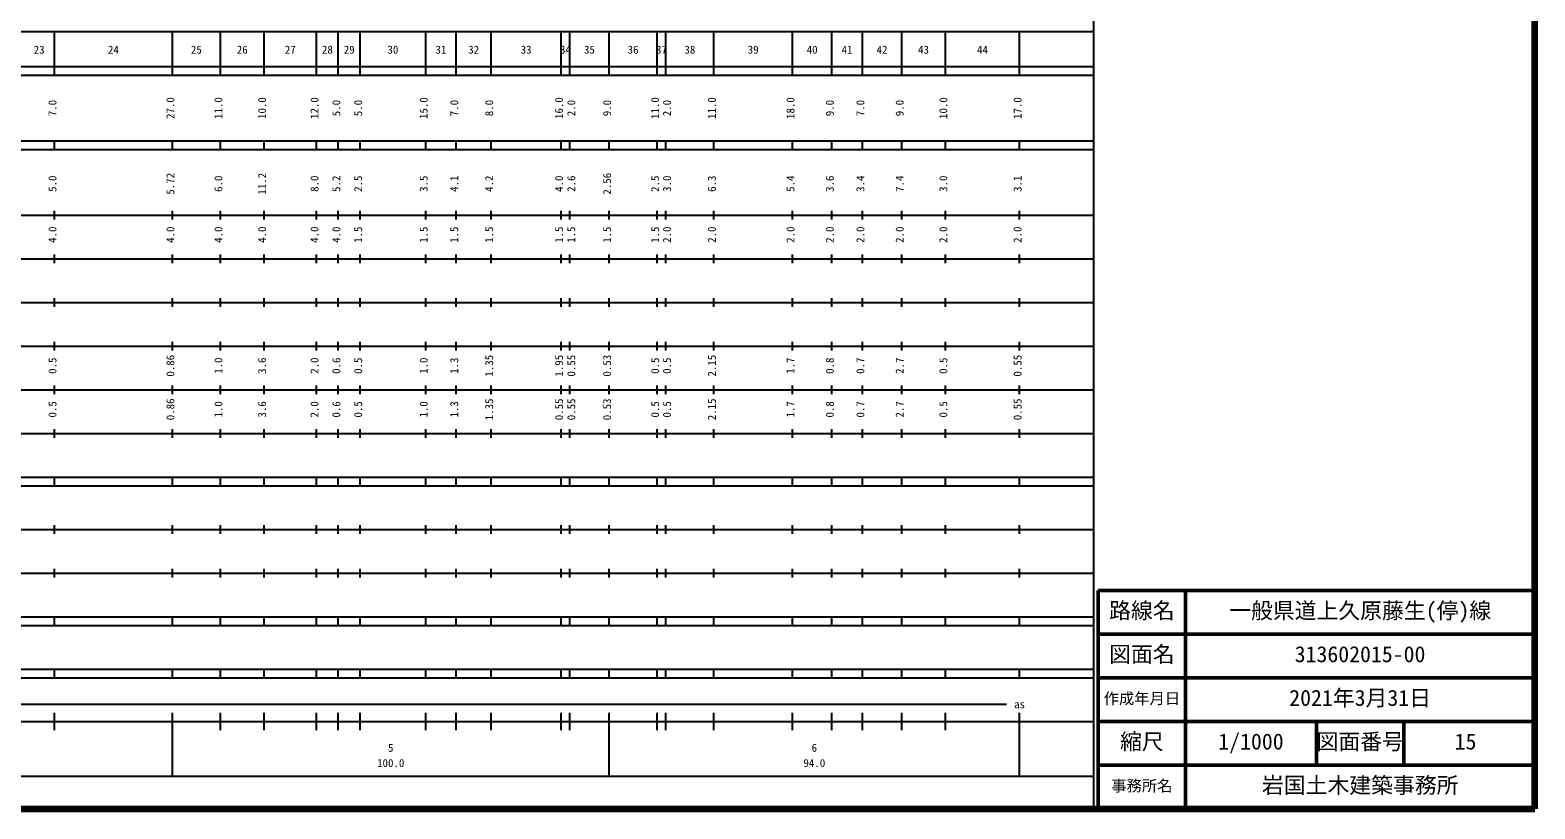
# Model space of a CAD drawing. Units: millimetres on the paper, enlarged 1000 times. Extents: x 40000 to 680000, y 20000 to 380000.
# Drawn here: x 335419 to 680000, y 20000 to 198357 of the extents above; entities that cross this region are included whole.
import ezdxf
from ezdxf.enums import TextEntityAlignment as Align

# ---------------------------------------------------------------- set-up
doc = ezdxf.new("R2010")
doc.units = ezdxf.units.MM
doc.header["$LTSCALE"] = 1000
for name, color, linetype, lineweight in [('M-TTL', 2, 'Continuous', 140), ('M-TTL-BAND', 7, 'Continuous', 25), ('M-TTL-FRAM', 2, 'Continuous', 50), ('M-TTL-LINE', 7, 'Continuous', 50), ('M-TTL-TXT', 7, 'Continuous', 13)]:
    doc.layers.add(name, color=color, linetype=linetype, lineweight=lineweight)
doc.styles.add('ＭＳ ゴシック', font='')
doc.styles.get('ＭＳ ゴシック').set_extended_font_data('MS Gothic')

msp = doc.modelspace()

# ---------------------------------------------------------------- linework, layer by layer
at = {"layer": 'M-TTL'}
for p, q in [((680000, 20000), (680000, 380000)), ((40000, 20000), (680000, 20000))]:
    msp.add_line(p, q, dxfattribs=at)
at = {"layer": 'M-TTL-BAND'}
for p, q in [((579000, 20000), (579000, 370000)), ((68000, 198000), (579000, 198000)), ((341000, 188000), (341000, 198000)), ((368000, 188000), (368000, 198000)), ((379000, 188000), (379000, 198000)), ((389000, 188000), (389000, 198000)), ((401000, 188000), (401000, 198000)), ((406000, 188000), (406000, 198000)), ((411000, 188000), (411000, 198000)), ((426000, 188000), (426000, 198000)), ((433000, 188000), (433000, 198000)), ((441000, 188000), (441000, 198000)), ((457000, 188000), (457000, 198000)), ((459000, 188000), (459000, 198000)), ((468000, 188000), (468000, 198000)), ((479000, 188000), (479000, 198000)), ((481000, 188000), (481000, 198000)), ((492000, 188000), (492000, 198000)), ((510000, 188000), (510000, 198000)), ((519000, 188000), (519000, 198000)), ((526000, 188000), (526000, 198000)), ((535000, 188000), (535000, 198000)), ((545000, 188000), (545000, 198000)), ((562000, 188000), (562000, 198000)), ((40000, 190000), (579000, 190000)), ((40000, 188000), (579000, 188000)), ((40000, 173000), (579000, 173000)), ((341000, 171000), (341000, 173000)), ((368000, 171000), (368000, 173000)), ((379000, 171000), (379000, 173000)), ((389000, 171000), (389000, 173000)), ((401000, 171000), (401000, 173000)), ((406000, 171000), (406000, 173000)), ((411000, 171000), (411000, 173000)), ((426000, 171000), (426000, 173000)), ((433000, 171000), (433000, 173000)), ((441000, 171000), (441000, 173000)), ((457000, 171000), (457000, 173000)), ((459000, 171000), (459000, 173000)), ((468000, 171000), (468000, 173000)), ((479000, 171000), (479000, 173000)), ((481000, 171000), (481000, 173000)), ((492000, 171000), (492000, 173000)), ((510000, 171000), (510000, 173000)), ((519000, 171000), (519000, 173000)), ((526000, 171000), (526000, 173000)), ((535000, 171000), (535000, 173000)), ((545000, 171000), (545000, 173000)), ((562000, 171000), (562000, 173000)), ((40000, 171000), (579000, 171000)), ((40000, 156000), (579000, 156000)), ((341000, 155000), (341000, 157000)), ((368000, 155000), (368000, 157000)), ((379000, 155000), (379000, 157000)), ((389000, 155000), (389000, 157000)), ((401000, 155000), (401000, 157000)), ((406000, 155000), (406000, 157000)), ((411000, 155000), (411000, 157000)), ((426000, 155000), (426000, 157000)), ((433000, 155000), (433000, 157000)), ((441000, 155000), (441000, 157000)), ((457000, 155000), (457000, 157000)), ((459000, 155000), (459000, 157000)), ((468000, 155000), (468000, 157000)), ((479000, 155000), (479000, 157000)), ((481000, 155000), (481000, 157000)), ((492000, 155000), (492000, 157000)), ((510000, 155000), (510000, 157000)), ((519000, 155000), (519000, 157000)), ((526000, 155000), (526000, 157000)), ((535000, 155000), (535000, 157000)), ((545000, 155000), (545000, 157000)), ((562000, 155000), (562000, 157000)), ((46000, 146000), (579000, 146000)), ((341000, 145000), (341000, 147000)), ((368000, 145000), (368000, 147000)), ((379000, 145000), (379000, 147000)), ((389000, 145000), (389000, 147000)), ((401000, 145000), (401000, 147000)), ((406000, 145000), (406000, 147000)), ((411000, 145000), (411000, 147000)), ((426000, 145000), (426000, 147000)), ((433000, 145000), (433000, 147000)), ((441000, 145000), (441000, 147000)), ((457000, 145000), (457000, 147000)), ((459000, 145000), (459000, 147000)), ((468000, 145000), (468000, 147000)), ((479000, 145000), (479000, 147000)), ((481000, 145000), (481000, 147000)), ((492000, 145000), (492000, 147000)), ((510000, 145000), (510000, 147000)), ((519000, 145000), (519000, 147000)), ((526000, 145000), (526000, 147000)), ((535000, 145000), (535000, 147000)), ((545000, 145000), (545000, 147000)), ((562000, 145000), (562000, 147000)), ((52000, 136000), (579000, 136000)), ((341000, 135000), (341000, 137000)), ((368000, 135000), (368000, 137000)), ((379000, 135000), (379000, 137000)), ((389000, 135000), (389000, 137000)), ((401000, 135000), (401000, 137000)), ((406000, 135000), (406000, 137000)), ((411000, 135000), (411000, 137000)), ((426000, 135000), (426000, 137000)), ((433000, 135000), (433000, 137000)), ((441000, 135000), (441000, 137000)), ((457000, 135000), (457000, 137000)), ((459000, 135000), (459000, 137000)), ((468000, 135000), (468000, 137000)), ((479000, 135000), (479000, 137000)), ((481000, 135000), (481000, 137000)), ((492000, 135000), (492000, 137000)), ((510000, 135000), (510000, 137000)), ((519000, 135000), (519000, 137000)), ((526000, 135000), (526000, 137000)), ((535000, 135000), (535000, 137000)), ((545000, 135000), (545000, 137000)), ((562000, 135000), (562000, 137000)), ((46000, 126000), (579000, 126000)), ((341000, 125000), (341000, 127000)), ((368000, 125000), (368000, 127000)), ((379000, 125000), (379000, 127000)), ((389000, 125000), (389000, 127000)), ((401000, 125000), (401000, 127000)), ((406000, 125000), (406000, 127000)), ((411000, 125000), (411000, 127000)), ((426000, 125000), (426000, 127000)), ((433000, 125000), (433000, 127000)), ((441000, 125000), (441000, 127000)), ((457000, 125000), (457000, 127000)), ((459000, 125000), (459000, 127000)), ((468000, 125000), (468000, 127000)), ((479000, 125000), (479000, 127000)), ((481000, 125000), (481000, 127000)), ((492000, 125000), (492000, 127000)), ((510000, 125000), (510000, 127000)), ((519000, 125000), (519000, 127000)), ((526000, 125000), (526000, 127000)), ((535000, 125000), (535000, 127000)), ((545000, 125000), (545000, 127000)), ((562000, 125000), (562000, 127000)), ((52000, 116000), (579000, 116000)), ((341000, 115000), (341000, 117000)), ((368000, 115000), (368000, 117000)), ((379000, 115000), (379000, 117000)), ((389000, 115000), (389000, 117000)), ((401000, 115000), (401000, 117000)), ((406000, 115000), (406000, 117000)), ((411000, 115000), (411000, 117000)), ((426000, 115000), (426000, 117000)), ((433000, 115000), (433000, 117000)), ((441000, 115000), (441000, 117000)), ((457000, 115000), (457000, 117000)), ((459000, 115000), (459000, 117000)), ((468000, 115000), (468000, 117000)), ((479000, 115000), (479000, 117000)), ((481000, 115000), (481000, 117000)), ((492000, 115000), (492000, 117000)), ((510000, 115000), (510000, 117000)), ((519000, 115000), (519000, 117000)), ((526000, 115000), (526000, 117000)), ((535000, 115000), (535000, 117000)), ((545000, 115000), (545000, 117000)), ((562000, 115000), (562000, 117000)), ((341000, 105000), (341000, 107000)), ((368000, 105000), (368000, 107000)), ((379000, 105000), (379000, 107000)), ((389000, 105000), (389000, 107000)), ((401000, 105000), (401000, 107000)), ((406000, 105000), (406000, 107000)), ((411000, 105000), (411000, 107000)), ((426000, 105000), (426000, 107000)), ((433000, 105000), (433000, 107000)), ((441000, 105000), (441000, 107000)), ((457000, 105000), (457000, 107000)), ((459000, 105000), (459000, 107000)), ((468000, 105000), (468000, 107000)), ((479000, 105000), (479000, 107000)), ((481000, 105000), (481000, 107000)), ((492000, 105000), (492000, 107000)), ((510000, 105000), (510000, 107000)), ((519000, 105000), (519000, 107000)), ((526000, 105000), (526000, 107000)), ((535000, 105000), (535000, 107000)), ((545000, 105000), (545000, 107000)), ((562000, 105000), (562000, 107000)), ((46000, 106000), (579000, 106000)), ((40000, 96000), (579000, 96000)), ((40000, 94000), (579000, 94000)), ((341000, 94000), (341000, 96000)), ((368000, 94000), (368000, 96000)), ((379000, 94000), (379000, 96000)), ((389000, 94000), (389000, 96000)), ((401000, 94000), (401000, 96000)), ((406000, 94000), (406000, 96000)), ((411000, 94000), (411000, 96000)), ((426000, 94000), (426000, 96000)), ((433000, 94000), (433000, 96000)), ((441000, 94000), (441000, 96000)), ((457000, 94000), (457000, 96000)), ((459000, 94000), (459000, 96000)), ((468000, 94000), (468000, 96000)), ((479000, 94000), (479000, 96000)), ((481000, 94000), (481000, 96000)), ((492000, 94000), (492000, 96000)), ((510000, 94000), (510000, 96000)), ((519000, 94000), (519000, 96000)), ((526000, 94000), (526000, 96000)), ((535000, 94000), (535000, 96000)), ((545000, 94000), (545000, 96000)), ((562000, 94000), (562000, 96000)), ((49000, 84000), (579000, 84000)), ((341000, 83000), (341000, 85000)), ((368000, 83000), (368000, 85000)), ((379000, 83000), (379000, 85000)), ((389000, 83000), (389000, 85000)), ((401000, 83000), (401000, 85000)), ((406000, 83000), (406000, 85000)), ((411000, 83000), (411000, 85000)), ((426000, 83000), (426000, 85000)), ((433000, 83000), (433000, 85000)), ((441000, 83000), (441000, 85000)), ((457000, 83000), (457000, 85000)), ((459000, 83000), (459000, 85000)), ((468000, 83000), (468000, 85000)), ((479000, 83000), (479000, 85000)), ((481000, 83000), (481000, 85000)), ((492000, 83000), (492000, 85000)), ((510000, 83000), (510000, 85000)), ((519000, 83000), (519000, 85000)), ((526000, 83000), (526000, 85000)), ((535000, 83000), (535000, 85000)), ((545000, 83000), (545000, 85000)), ((562000, 83000), (562000, 85000)), ((40000, 74000), (579000, 74000)), ((341000, 73000), (341000, 75000)), ((368000, 73000), (368000, 75000)), ((379000, 73000), (379000, 75000)), ((389000, 73000), (389000, 75000)), ((401000, 73000), (401000, 75000)), ((406000, 73000), (406000, 75000)), ((411000, 73000), (411000, 75000)), ((426000, 73000), (426000, 75000)), ((433000, 73000), (433000, 75000)), ((441000, 73000), (441000, 75000)), ((457000, 73000), (457000, 75000)), ((459000, 73000), (459000, 75000)), ((468000, 73000), (468000, 75000)), ((479000, 73000), (479000, 75000)), ((481000, 73000), (481000, 75000)), ((492000, 73000), (492000, 75000)), ((510000, 73000), (510000, 75000)), ((519000, 73000), (519000, 75000)), ((526000, 73000), (526000, 75000)), ((535000, 73000), (535000, 75000)), ((545000, 73000), (545000, 75000)), ((562000, 73000), (562000, 75000)), ((40000, 64000), (579000, 64000)), ((341000, 62000), (341000, 64000)), ((368000, 62000), (368000, 64000)), ((379000, 62000), (379000, 64000)), ((389000, 62000), (389000, 64000)), ((401000, 62000), (401000, 64000)), ((406000, 62000), (406000, 64000)), ((411000, 62000), (411000, 64000)), ((426000, 62000), (426000, 64000)), ((433000, 62000), (433000, 64000)), ((441000, 62000), (441000, 64000)), ((457000, 62000), (457000, 64000)), ((459000, 62000), (459000, 64000)), ((468000, 62000), (468000, 64000)), ((479000, 62000), (479000, 64000)), ((481000, 62000), (481000, 64000)), ((492000, 62000), (492000, 64000)), ((510000, 62000), (510000, 64000)), ((519000, 62000), (519000, 64000)), ((526000, 62000), (526000, 64000)), ((535000, 62000), (535000, 64000)), ((545000, 62000), (545000, 64000)), ((562000, 62000), (562000, 64000)), ((40000, 62000), (579000, 62000)), ((40000, 52000), (579000, 52000)), ((341000, 50000), (341000, 52000)), ((368000, 50000), (368000, 52000)), ((379000, 50000), (379000, 52000)), ((389000, 50000), (389000, 52000)), ((401000, 50000), (401000, 52000)), ((406000, 50000), (406000, 52000)), ((411000, 50000), (411000, 52000)), ((426000, 50000), (426000, 52000)), ((433000, 50000), (433000, 52000)), ((441000, 50000), (441000, 52000)), ((457000, 50000), (457000, 52000)), ((459000, 50000), (459000, 52000)), ((468000, 50000), (468000, 52000)), ((479000, 50000), (479000, 52000)), ((481000, 50000), (481000, 52000)), ((492000, 50000), (492000, 52000)), ((510000, 50000), (510000, 52000)), ((519000, 50000), (519000, 52000)), ((526000, 50000), (526000, 52000)), ((535000, 50000), (535000, 52000)), ((545000, 50000), (545000, 52000)), ((562000, 50000), (562000, 52000)), ((40000, 50000), (579000, 50000)), ((192500, 44000), (559000, 44000)), ((341000, 38000), (341000, 42000)), ((368000, 27500), (368000, 42000)), ((379000, 38000), (379000, 42000)), ((389000, 38000), (389000, 42000)), ((401000, 38000), (401000, 42000)), ((406000, 38000), (406000, 42000)), ((411000, 38000), (411000, 42000)), ((426000, 38000), (426000, 42000)), ((433000, 38000), (433000, 42000)), ((441000, 38000), (441000, 42000)), ((457000, 38000), (457000, 42000)), ((459000, 38000), (459000, 42000)), ((468000, 27500), (468000, 42000)), ((479000, 38000), (479000, 42000)), ((481000, 38000), (481000, 42000)), ((492000, 38000), (492000, 42000)), ((510000, 38000), (510000, 42000)), ((519000, 38000), (519000, 42000)), ((526000, 38000), (526000, 42000)), ((535000, 38000), (535000, 42000)), ((545000, 38000), (545000, 42000)), ((562000, 27500), (562000, 42000)), ((40000, 40000), (579000, 40000)), ((68000, 27500), (579000, 27500))]:
    msp.add_line(p, q, dxfattribs=at)
at = {"layer": 'M-TTL-FRAM'}
for p, q in [((680000, 70000), (580000, 70000)), ((580000, 70000), (580000, 20000))]:
    msp.add_line(p, q, dxfattribs=at)
at = {"layer": 'M-TTL-LINE'}
for p, q in [((600000, 70000), (600000, 20000)), ((680000, 60000), (580000, 60000)), ((680000, 50000), (580000, 50000)), ((680000, 40000), (580000, 40000)), ((630000, 40000), (630000, 30000)), ((650000, 40000), (650000, 30000)), ((680000, 30000), (580000, 30000))]:
    msp.add_line(p, q, dxfattribs=at)

# ---------------------------------------------------------------- texts
at = {"layer": 'M-TTL-BAND', "style": 'ＭＳ ゴシック'}
for s, p in [('23', (337500, 192405)), ('24', (354500, 192405)), ('25', (373500, 192405)), ('26', (384000, 192405)), ('27', (395000, 192405)), ('28', (403500, 192405)), ('29', (408500, 192405)), ('30', (418500, 192405)), ('31', (429500, 192405)), ('32', (437000, 192405)), ('33', (449000, 192405)), ('34', (458000, 192405)), ('35', (463500, 192405)), ('36', (473500, 192405)), ('37', (480000, 192405)), ('38', (486500, 192405)), ('39', (501000, 192405)), ('40', (514500, 192405)), ('41', (522500, 192405)), ('42', (530500, 192405)), ('43', (540000, 192405)), ('44', (553500, 192405)), ('as', (562000, 42500)), ('5', (418000, 32523)), ('6', (515000, 32523)), ('100.0', (418000, 29033)), ('94.0', (515000, 29033))]:
    msp.add_text(s, height=1833, dxfattribs=at).set_placement(p, align=Align.BOTTOM_CENTER)
for s, p in [('27.0', (369000, 180500)), ('11.0', (380000, 180500)), ('10.0', (390000, 180500)), ('12.0', (402000, 180500)), ('15.0', (427000, 180500)), ('16.0', (458000, 180500)), ('11.0', (480000, 180500)), ('11.0', (493000, 180500)), ('18.0', (511000, 180500)), ('10.0', (546000, 180500)), ('17.0', (563000, 180500)), ('7.0', (342000, 180500)), ('5.0', (407000, 180500)), ('5.0', (412000, 180500)), ('7.0', (434000, 180500)), ('8.0', (442000, 180500)), ('2.0', (460804, 180500)), ('9.0', (469000, 180500)), ('2.0', (482722, 180500)), ('9.0', (520000, 180500)), ('7.0', (527000, 180500)), ('9.0', (536000, 180500)), ('5.72', (369000, 163174)), ('11.2', (390000, 163174)), ('2.56', (469000, 163174)), ('5.0', (342000, 163174)), ('6.0', (380000, 163174)), ('8.0', (402000, 163174)), ('5.2', (407000, 163174)), ('2.5', (412000, 163174)), ('3.5', (427000, 163174)), ('4.1', (434000, 163174)), ('4.2', (442000, 163174)), ('4.0', (458000, 163174)), ('2.6', (460804, 163174)), ('2.5', (480000, 163174)), ('3.0', (482722, 163174)), ('6.3', (493000, 163174)), ('5.4', (511000, 163174)), ('3.6', (520000, 163174)), ('3.4', (527000, 163174)), ('7.4', (536000, 163174)), ('3.0', (546000, 163174)), ('3.1', (563000, 163174)), ('4.0', (342000, 151500)), ('4.0', (369000, 151500)), ('4.0', (380000, 151500)), ('4.0', (390000, 151500)), ('4.0', (402000, 151500)), ('4.0', (407000, 151500)), ('1.5', (412000, 151500)), ('1.5', (427000, 151500)), ('1.5', (434000, 151500)), ('1.5', (442000, 151500)), ('1.5', (458000, 151500)), ('1.5', (460804, 151500)), ('1.5', (469000, 151500)), ('1.5', (480000, 151500)), ('2.0', (482722, 151500)), ('2.0', (493000, 151500)), ('2.0', (511000, 151500)), ('2.0', (520000, 151500)), ('2.0', (527000, 151500)), ('2.0', (536000, 151500)), ('2.0', (546000, 151500)), ('2.0', (563000, 151500)), ('0.5', (342000, 121500)), ('0.86', (369000, 121500)), ('1.0', (380000, 121500)), ('3.6', (390000, 121500)), ('2.0', (402000, 121500)), ('0.6', (407000, 121500)), ('0.5', (412000, 121500)), ('1.0', (427000, 121500)), ('1.3', (434000, 121500)), ('1.35', (442000, 121500)), ('1.95', (458000, 121500)), ('0.55', (460804, 121500)), ('0.53', (469000, 121500)), ('0.5', (480000, 121500)), ('0.5', (482722, 121500)), ('2.15', (493000, 121500)), ('1.7', (511000, 121500)), ('0.8', (520000, 121500)), ('0.7', (527000, 121500)), ('2.7', (536000, 121500)), ('0.5', (546000, 121500)), ('0.55', (563000, 121500)), ('0.86', (369000, 111500)), ('1.35', (442000, 111500)), ('0.55', (458000, 111500)), ('0.55', (460804, 111500)), ('0.53', (469000, 111500)), ('2.15', (493000, 111500)), ('0.55', (563000, 111500)), ('0.5', (342000, 111500)), ('1.0', (380000, 111500)), ('3.6', (390000, 111500)), ('2.0', (402000, 111500)), ('0.6', (407000, 111500)), ('0.5', (412000, 111500)), ('1.0', (427000, 111500)), ('1.3', (434000, 111500)), ('0.5', (480000, 111500)), ('0.5', (482722, 111500)), ('1.7', (511000, 111500)), ('0.8', (520000, 111500)), ('0.7', (527000, 111500)), ('2.7', (536000, 111500)), ('0.5', (546000, 111500))]:
    msp.add_text(s, height=1833, rotation=90, dxfattribs=at).set_placement(p, align=Align.BOTTOM_CENTER)
at = {"layer": 'M-TTL-TXT', "style": 'ＭＳ ゴシック'}
for s, height, p in [('路線名', 3666, (582500, 62500)), ('路線名', 3666, (582500, 62500)), ('一般県道上久原藤生(停)線', 3666, (610000, 62500)), ('図面名', 3666, (582500, 52500)), ('図面名', 3666, (582500, 52500)), ('313602015-00', 3666, (625000, 52500)), ('作成年月日', 2566, (581250, 43250)), ('作成年月日', 2566, (581250, 43250)), ('2021年3月31日', 3666, (623750, 42500)), ('縮尺', 3666, (585000, 32500)), ('縮尺', 3666, (585000, 32500)), ('1/1000', 3666, (607500, 32500)), ('図面番号', 3666, (630000, 32500)), ('図面番号', 3666, (630000, 32500)), ('15', 3666, (661625, 32500)), ('岩国土木建築事務所', 3666, (617500, 22500)), ('事務所名', 2566, (583000, 23250)), ('事務所名', 2566, (583000, 23250))]:
    msp.add_text(s, height=height, dxfattribs=at).set_placement(p, align=Align.BOTTOM_LEFT)

doc.saveas('drawing.dxf')
